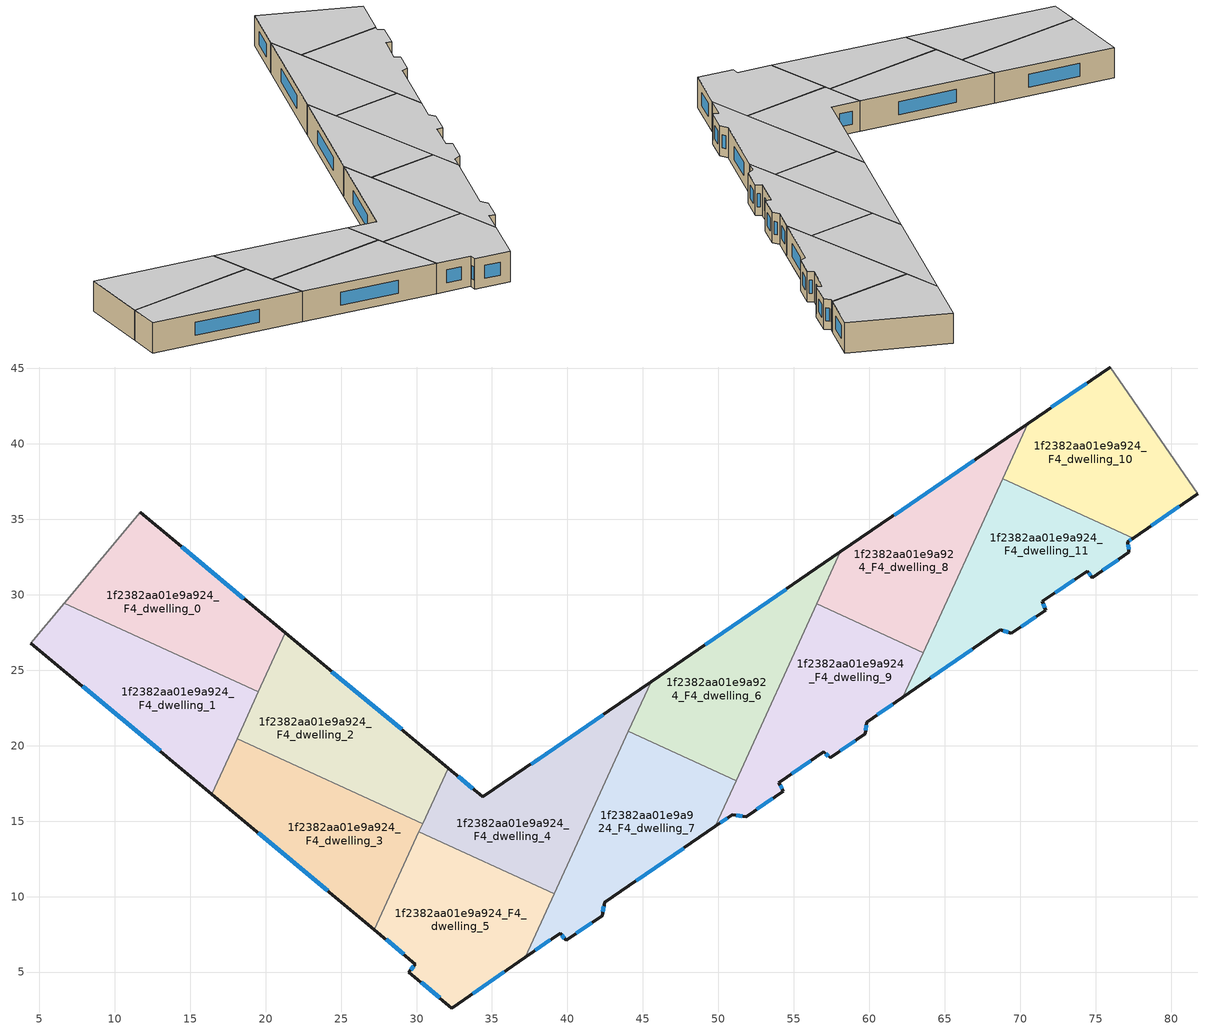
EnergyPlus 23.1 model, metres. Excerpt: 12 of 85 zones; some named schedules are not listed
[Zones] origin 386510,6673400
1f2382aa01e9a924_F4_dwelling_0
 floor to 1f2382aa01e9a924_F3_dwelling_0 (EU_floor_Construction): 21.31,27.47 19.52,23.56 6.65,29.44 11.69,35.45 z12
 wall outside (EU_wall_Construction): 21.31,27.47 11.69,35.45 z12:15
 wall to 1f2382aa01e9a924_F4_dwelling_1 (EU_wall_Construction): 6.65,29.44 19.52,23.56 z12:15
 wall adiabatic (EU_wall_Construction): 11.69,35.45 6.65,29.44 z12:15
 wall to 1f2382aa01e9a924_F4_dwelling_2 (EU_wall_Construction): 19.52,23.56 21.31,27.47 z12:15
 window (EU_Window_Construction): 18.56,29.75 14.44,33.17 z12.86:14.14
 ceiling to 1f2382aa01e9a924_F5_dwelling_0 (EU_floor_Construction): 19.52,23.56 21.31,27.47 11.69,35.45 6.65,29.44 z15
1f2382aa01e9a924_F4_dwelling_1
 floor to 1f2382aa01e9a924_F3_dwelling_1 (EU_floor_Construction): 19.52,23.56 16.43,16.8 4.45,26.8 6.65,29.44 z12
 wall outside (EU_wall_Construction): 4.45,26.8 16.43,16.8 z12:15
 wall adiabatic (EU_wall_Construction): 6.65,29.44 4.45,26.8 z12:15
 wall to 1f2382aa01e9a924_F4_dwelling_3 (EU_wall_Construction): 16.43,16.8 18.11,20.46 z12:15
 wall to 1f2382aa01e9a924_F4_dwelling_2 (EU_wall_Construction): 18.11,20.46 19.52,23.56 z12:15
 window (EU_Window_Construction): 7.87,23.94 13.01,19.66 z12.86:14.14
 ceiling to 1f2382aa01e9a924_F5_dwelling_1 (EU_floor_Construction): 16.43,16.8 19.52,23.56 6.65,29.44 4.45,26.8 z15
1f2382aa01e9a924_F4_dwelling_10
 floor to 1f2382aa01e9a924_F3_dwelling_10 (EU_floor_Construction): 75.97,45.09 81.75,36.7 77.47,33.74 68.83,37.68 70.51,41.34 z12
 wall outside (EU_wall_Construction): 77.47,33.74 81.75,36.7 / 75.97,45.09 70.51,41.34 z12:15
 wall to 1f2382aa01e9a924_F4_dwelling_11 (EU_wall_Construction): 68.83,37.68 77.47,33.74 z12:15
 wall adiabatic (EU_wall_Construction): 81.75,36.7 75.97,45.09 z12:15
 wall to 1f2382aa01e9a924_F4_dwelling_8 (EU_wall_Construction): 70.51,41.34 68.83,37.68 z12:15
 window (EU_Window_Construction): 78.69,34.59 80.53,35.85 / 74.41,44.02 72.07,42.41 z12.86:14.14
 ceiling to 1f2382aa01e9a924_F5_dwelling_10 (EU_floor_Construction): 81.75,36.7 75.97,45.09 70.51,41.34 68.83,37.68 77.47,33.74 z15
1f2382aa01e9a924_F4_dwelling_11
 floor to 1f2382aa01e9a924_F3_dwelling_11 (EU_floor_Construction): 77.47,33.74 77.12,33.5 77.19,32.81 74.78,31.13 74.42,31.57 71.47,29.57 71.69,28.98 69.41,27.45 68.67,27.67 62.23,23.22 68.83,37.68 z12
 wall outside (EU_wall_Construction): 62.23,23.22 68.67,27.67 69.41,27.45 71.69,28.98 71.47,29.57 74.42,31.57 74.78,31.13 77.19,32.81 77.12,33.5 77.47,33.74 z12:15
 wall to 1f2382aa01e9a924_F4_dwelling_9 (EU_wall_Construction): 63.57,26.17 62.23,23.22 z12:15
 wall to 1f2382aa01e9a924_F4_dwelling_8 (EU_wall_Construction): 68.83,37.68 63.57,26.17 z12:15
 window (EU_Window_Construction): 71.62,29.15 71.53,29.4 / 70.06,27.88 71.04,28.54 / 68.88,27.6 69.2,27.51 / 64.07,24.49 66.83,26.4 / 77.22,33.57 77.37,33.67 / 77.17,33.01 77.14,33.3 / 75.47,31.61 76.5,32.33 / 74.52,31.44 74.68,31.25 / 72.31,30.14 73.58,31 z12.86:14.14
 ceiling to 1f2382aa01e9a924_F5_dwelling_11 (EU_floor_Construction): 71.69,28.98 71.47,29.57 74.42,31.57 74.78,31.13 77.19,32.81 77.12,33.5 77.47,33.74 68.83,37.68 62.23,23.22 68.67,27.67 69.41,27.45 z15
1f2382aa01e9a924_F4_dwelling_2
 floor to 1f2382aa01e9a924_F3_dwelling_2 (EU_floor_Construction): 32.09,18.52 30.41,14.84 18.11,20.46 21.31,27.47 z12
 wall outside (EU_wall_Construction): 32.09,18.52 21.31,27.47 z12:15
 wall to 1f2382aa01e9a924_F4_dwelling_3 (EU_wall_Construction): 18.11,20.46 30.41,14.84 z12:15
 wall to 1f2382aa01e9a924_F4_dwelling_4 (EU_wall_Construction): 30.41,14.84 32.09,18.52 z12:15
 window (EU_Window_Construction): 29.01,21.08 24.39,24.91 z12.86:14.14
 ceiling to 1f2382aa01e9a924_F5_dwelling_2 (EU_floor_Construction): 30.41,14.84 32.09,18.52 21.31,27.47 18.11,20.46 z15
1f2382aa01e9a924_F4_dwelling_3
 floor to 1f2382aa01e9a924_F3_dwelling_3 (EU_floor_Construction): 30.41,14.84 27.2,7.82 16.43,16.8 18.11,20.46 z12
 wall outside (EU_wall_Construction): 16.43,16.8 27.2,7.82 z12:15
 wall to 1f2382aa01e9a924_F4_dwelling_5 (EU_wall_Construction): 27.2,7.82 30.16,14.3 z12:15
 wall to 1f2382aa01e9a924_F4_dwelling_4 (EU_wall_Construction): 30.16,14.3 30.41,14.84 z12:15
 window (EU_Window_Construction): 19.51,14.23 24.12,10.38 z12.86:14.14
 ceiling to 1f2382aa01e9a924_F5_dwelling_3 (EU_floor_Construction): 27.2,7.82 30.41,14.84 18.11,20.46 16.43,16.8 z15
1f2382aa01e9a924_F4_dwelling_4
 floor to 1f2382aa01e9a924_F3_dwelling_4 (EU_floor_Construction): 45.54,24.24 39.14,10.21 30.16,14.3 32.09,18.52 34.4,16.6 z12
 wall outside (EU_wall_Construction): 45.54,24.24 34.4,16.6 32.09,18.52 z12:15
 wall to 1f2382aa01e9a924_F4_dwelling_5 (EU_wall_Construction): 30.16,14.3 39.14,10.21 z12:15
 wall to 1f2382aa01e9a924_F4_dwelling_7 (EU_wall_Construction): 39.14,10.21 44.04,20.94 z12:15
 wall to 1f2382aa01e9a924_F4_dwelling_6 (EU_wall_Construction): 44.04,20.94 45.54,24.24 z12:15
 window (EU_Window_Construction): 33.74,17.15 32.75,17.97 / 42.36,22.05 37.58,18.78 z12.86:14.14
 ceiling to 1f2382aa01e9a924_F5_dwelling_4 (EU_floor_Construction): 39.14,10.21 45.54,24.24 34.4,16.6 32.09,18.52 30.16,14.3 z15
1f2382aa01e9a924_F4_dwelling_5
 floor to 1f2382aa01e9a924_F3_dwelling_5 (EU_floor_Construction): 39.14,10.21 37.21,5.98 32.34,2.62 29.48,4.99 29.93,5.54 27.2,7.82 30.16,14.3 z12
 wall outside (EU_wall_Construction): 27.2,7.82 29.93,5.54 29.48,4.99 32.34,2.62 37.21,5.98 z12:15
 wall to 1f2382aa01e9a924_F4_dwelling_7 (EU_wall_Construction): 37.21,5.98 39.14,10.2 z12:15
 window (EU_Window_Construction): 33.73,3.58 35.82,5.02 / 30.3,4.31 31.53,3.3 / 29.8,5.38 29.61,5.15 / 27.98,7.16 29.15,6.19 z12.86:14.14
 ceiling to 1f2382aa01e9a924_F5_dwelling_5 (EU_floor_Construction): 37.21,5.98 39.14,10.21 30.16,14.3 27.2,7.82 29.93,5.54 29.48,4.99 32.34,2.62 z15
1f2382aa01e9a924_F4_dwelling_6
 floor to 1f2382aa01e9a924_F3_dwelling_6 (EU_floor_Construction): 58.09,32.83 51.17,17.69 44.04,20.94 45.54,24.24 z12
 wall outside (EU_wall_Construction): 58.09,32.83 45.54,24.24 z12:15
 wall to 1f2382aa01e9a924_F4_dwelling_7 (EU_wall_Construction): 44.04,20.94 51.17,17.69 z12:15
 wall to 1f2382aa01e9a924_F4_dwelling_9 (EU_wall_Construction): 51.17,17.69 56.51,29.39 z12:15
 wall to 1f2382aa01e9a924_F4_dwelling_8 (EU_wall_Construction): 56.51,29.39 58.09,32.83 z12:15
 window (EU_Window_Construction): 54.5,30.38 49.13,26.69 z12.86:14.14
 ceiling to 1f2382aa01e9a924_F5_dwelling_6 (EU_floor_Construction): 51.17,17.69 58.09,32.83 45.54,24.24 44.04,20.94 z15
1f2382aa01e9a924_F4_dwelling_7
 floor to 1f2382aa01e9a924_F3_dwelling_7 (EU_floor_Construction): 51.17,17.69 49.79,14.66 42.45,9.61 42.29,8.74 39.91,7.1 39.53,7.59 37.21,5.98 44.04,20.94 z12
 wall outside (EU_wall_Construction): 37.21,5.98 39.53,7.59 39.91,7.1 42.29,8.74 42.45,9.61 49.79,14.66 z12:15
 wall to 1f2382aa01e9a924_F4_dwelling_9 (EU_wall_Construction): 49.79,14.66 51.17,17.69 z12:15
 window (EU_Window_Construction): 37.87,6.44 38.87,7.13 / 44.55,11.05 47.69,13.22 / 42.34,8.99 42.41,9.36 / 40.59,7.57 41.61,8.27 / 39.64,7.45 39.8,7.24 z12.86:14.14
 ceiling to 1f2382aa01e9a924_F5_dwelling_7 (EU_floor_Construction): 49.79,14.66 51.17,17.69 44.04,20.94 37.21,5.98 39.53,7.59 39.91,7.1 42.29,8.74 42.45,9.61 z15
1f2382aa01e9a924_F4_dwelling_8
 floor to 1f2382aa01e9a924_F3_dwelling_8 (EU_floor_Construction): 70.51,41.34 63.57,26.17 56.51,29.39 58.09,32.83 z12
 wall outside (EU_wall_Construction): 70.51,41.34 58.09,32.83 z12:15
 wall to 1f2382aa01e9a924_F4_dwelling_9 (EU_wall_Construction): 56.51,29.39 63.57,26.17 z12:15
 window (EU_Window_Construction): 66.96,38.91 61.63,35.26 z12.86:14.14
 ceiling to 1f2382aa01e9a924_F5_dwelling_8 (EU_floor_Construction): 63.57,26.17 70.51,41.34 58.09,32.83 56.51,29.39 z15
1f2382aa01e9a924_F4_dwelling_9
 floor to 1f2382aa01e9a924_F3_dwelling_9 (EU_floor_Construction): 63.57,26.17 62.23,23.22 59.82,21.56 59.72,20.79 57.42,19.2 56.98,19.59 54.01,17.55 54.3,17 51.85,15.3 50.91,15.43 49.79,14.66 56.51,29.39 z12
 wall outside (EU_wall_Construction): 49.79,14.66 50.91,15.43 51.85,15.3 54.3,17 54.01,17.55 56.98,19.59 57.42,19.2 59.72,20.79 59.82,21.56 62.23,23.22 z12:15
 window (EU_Window_Construction): 54.86,18.14 56.13,19.01 / 54.22,17.15 54.09,17.39 / 52.55,15.78 53.6,16.51 / 51.18,15.39 51.58,15.33 / 50.11,14.88 50.59,15.21 / 60.51,22.03 61.54,22.75 / 59.75,21.01 59.79,21.34 / 58.08,19.65 59.06,20.34 / 57.1,19.48 57.29,19.31 z12.86:14.14
 ceiling to 1f2382aa01e9a924_F5_dwelling_9 (EU_floor_Construction): 59.72,20.79 59.82,21.56 62.23,23.22 63.57,26.17 56.51,29.39 49.79,14.66 50.91,15.43 51.85,15.3 54.3,17 54.01,17.55 56.98,19.59 57.42,19.2 z15
[Building]
EU S2 Campaign: North Axis=0; Terrain=City; Solar Distribution=FullExterior
[Site:Location]
Helsinki-Vantaa.AP: Latitude=60.317; Longitude=24.963; Time Zone=2; Elevation=54.6
[SizingPeriod:WeatherFileDays]
AnnualSizingPeriod: Begin Month=1; Begin Day of Month=1; End Month=12; End Day of Month=31; Day of Week for Start Day=Monday; Use Weather File Daylight Saving Period=No; Use Weather File Rain and Snow Indicators=No
[MATERIAL]
EU_InternalMass_Material: Roughness=MediumRough; Thickness=0.1; Conductivity=1; Density=1800; Specific Heat=900; Thermal Absorptance=0.9; Solar Absorptance=0.7; Visible Absorptance=0.7
[MATERIAL:NOMASS] Roughness=MediumRough; Thermal Absorptance=0.9; Solar Absorptance=0.7; Visible Absorptance=0.7
Name | Thermal Resistance
EU_wall_NoMass | 2.6932
EU_floor_NoMass | 2.22482
[WINDOWMATERIAL:SIMPLEGLAZINGSYSTEM]
EU_Window_SimpleGlazing: UFactor=2.14966; Solar Heat Gain Coefficient=0.7; Visible Transmittance=0.7
[CONSTRUCTION]
EU_wall_Construction: EU_wall_NoMass
EU_floor_Construction: EU_floor_NoMass
EU_Window_Construction: EU_Window_SimpleGlazing
EU_InternalMass_Construction: EU_InternalMass_Material
[ZONE] Type=1; Multiplier=1; Ceiling Height=autocalculate; Floor Area=autocalculate; Part of Total Floor Area=Yes
Name | Volume
1f2382aa01e9a924_F4_dwelling_0 | 238.283
1f2382aa01e9a924_F4_dwelling_1; 1f2382aa01e9a924_F4_dwelling_11 | 238.305
1f2382aa01e9a924_F4_dwelling_10 | 238.3
1f2382aa01e9a924_F4_dwelling_2 | 238.279
1f2382aa01e9a924_F4_dwelling_3 | 238.318
1f2382aa01e9a924_F4_dwelling_4 | 238.287
1f2382aa01e9a924_F4_dwelling_5 | 238.301
1f2382aa01e9a924_F4_dwelling_6 | 238.334
1f2382aa01e9a924_F4_dwelling_7 | 238.307
1f2382aa01e9a924_F4_dwelling_8 | 238.291
1f2382aa01e9a924_F4_dwelling_9 | 238.308
[INTERNALMASS] Construction=EU_InternalMass_Construction
Name | Zone or ZoneList | Surface Area
1f2382aa01e9a924_F4_dwelling_0_EU_InternalMass | 1f2382aa01e9a924_F4_dwelling_0 | 79.4276
1f2382aa01e9a924_F4_dwelling_1_EU_InternalMass | 1f2382aa01e9a924_F4_dwelling_1 | 79.4347
1f2382aa01e9a924_F4_dwelling_2_EU_InternalMass | 1f2382aa01e9a924_F4_dwelling_2 | 79.4263
1f2382aa01e9a924_F4_dwelling_3_EU_InternalMass | 1f2382aa01e9a924_F4_dwelling_3 | 79.4393
1f2382aa01e9a924_F4_dwelling_4_EU_InternalMass | 1f2382aa01e9a924_F4_dwelling_4 | 79.4286
1f2382aa01e9a924_F4_dwelling_5_EU_InternalMass | 1f2382aa01e9a924_F4_dwelling_5 | 79.4338
1f2382aa01e9a924_F4_dwelling_6_EU_InternalMass | 1f2382aa01e9a924_F4_dwelling_6 | 79.4444
1f2382aa01e9a924_F4_dwelling_7_EU_InternalMass | 1f2382aa01e9a924_F4_dwelling_7 | 79.436
1f2382aa01e9a924_F4_dwelling_8_EU_InternalMass | 1f2382aa01e9a924_F4_dwelling_8 | 79.431
1f2382aa01e9a924_F4_dwelling_9_EU_InternalMass | 1f2382aa01e9a924_F4_dwelling_9 | 79.4356
1f2382aa01e9a924_F4_dwelling_10_EU_InternalMass | 1f2382aa01e9a924_F4_dwelling_10 | 79.4332
1f2382aa01e9a924_F4_dwelling_11_EU_InternalMass | 1f2382aa01e9a924_F4_dwelling_11 | 79.4351
[OTHEREQUIPMENT] Fuel Type=Electricity; Design Level Calculation Method=Watts/Area; Power per Zone Floor Area=1; Fraction Latent=0; Fraction Radiant=0; Fraction Lost=0; Carbon Dioxide Generation Rate=0; EndUse Subcategory=EU_Step8_InternalGains
Name | Zone or ZoneList or Space or SpaceList | Schedule
EU_Step8_InternalGain_1f2382aa01e9a924_F4_dwelling_0_f000 | 1f2382aa01e9a924_F4_dwelling_0 | EU_Step8_GainSchedule_1f2382aa01e9a924_F4_dwelling_0_f000
EU_Step8_InternalGain_1f2382aa01e9a924_F4_dwelling_1_f000 | 1f2382aa01e9a924_F4_dwelling_1 | EU_Step8_GainSchedule_1f2382aa01e9a924_F4_dwelling_1_f000
EU_Step8_InternalGain_1f2382aa01e9a924_F4_dwelling_2_f000 | 1f2382aa01e9a924_F4_dwelling_2 | EU_Step8_GainSchedule_1f2382aa01e9a924_F4_dwelling_2_f000
EU_Step8_InternalGain_1f2382aa01e9a924_F4_dwelling_3_f000 | 1f2382aa01e9a924_F4_dwelling_3 | EU_Step8_GainSchedule_1f2382aa01e9a924_F4_dwelling_3_f000
EU_Step8_InternalGain_1f2382aa01e9a924_F4_dwelling_4_f000 | 1f2382aa01e9a924_F4_dwelling_4 | EU_Step8_GainSchedule_1f2382aa01e9a924_F4_dwelling_4_f000
EU_Step8_InternalGain_1f2382aa01e9a924_F4_dwelling_5_f000 | 1f2382aa01e9a924_F4_dwelling_5 | EU_Step8_GainSchedule_1f2382aa01e9a924_F4_dwelling_5_f000
EU_Step8_InternalGain_1f2382aa01e9a924_F4_dwelling_6_f000 | 1f2382aa01e9a924_F4_dwelling_6 | EU_Step8_GainSchedule_1f2382aa01e9a924_F4_dwelling_6_f000
EU_Step8_InternalGain_1f2382aa01e9a924_F4_dwelling_7_f000 | 1f2382aa01e9a924_F4_dwelling_7 | EU_Step8_GainSchedule_1f2382aa01e9a924_F4_dwelling_7_f000
EU_Step8_InternalGain_1f2382aa01e9a924_F4_dwelling_8_f000 | 1f2382aa01e9a924_F4_dwelling_8 | EU_Step8_GainSchedule_1f2382aa01e9a924_F4_dwelling_8_f000
EU_Step8_InternalGain_1f2382aa01e9a924_F4_dwelling_9_f000 | 1f2382aa01e9a924_F4_dwelling_9 | EU_Step8_GainSchedule_1f2382aa01e9a924_F4_dwelling_9_f000
EU_Step8_InternalGain_1f2382aa01e9a924_F4_dwelling_10_f000 | 1f2382aa01e9a924_F4_dwelling_10 | EU_Step8_GainSchedule_1f2382aa01e9a924_F4_dwelling_10_f000
EU_Step8_InternalGain_1f2382aa01e9a924_F4_dwelling_11_f000 | 1f2382aa01e9a924_F4_dwelling_11 | EU_Step8_GainSchedule_1f2382aa01e9a924_F4_dwelling_11_f000
[ZONEVENTILATION:DESIGNFLOWRATE] Schedule=EU_AlwaysOn; Design Flow Rate Calculation Method=AirChanges/Hour; Air Changes per Hour=0.586271; Ventilation Type=Natural; Fan Pressure Rise=0; Fan Total Efficiency=1; Constant Term Coefficient=1; Temperature Term Coefficient=0; Velocity Term Coefficient=0; Velocity Squared Term Coefficient=0; Minimum Indoor Temperature=-100; Maximum Indoor Temperature=100; Delta Temperature=-100; Minimum Outdoor Temperature=-100; Maximum Outdoor Temperature=100; Maximum Wind Speed=40
Name | Zone or ZoneList or Space or SpaceList
EU_ConstantAir_1f2382aa01e9a924_F4_dwelling_0 | 1f2382aa01e9a924_F4_dwelling_0
EU_ConstantAir_1f2382aa01e9a924_F4_dwelling_1 | 1f2382aa01e9a924_F4_dwelling_1
EU_ConstantAir_1f2382aa01e9a924_F4_dwelling_2 | 1f2382aa01e9a924_F4_dwelling_2
EU_ConstantAir_1f2382aa01e9a924_F4_dwelling_3 | 1f2382aa01e9a924_F4_dwelling_3
EU_ConstantAir_1f2382aa01e9a924_F4_dwelling_4 | 1f2382aa01e9a924_F4_dwelling_4
EU_ConstantAir_1f2382aa01e9a924_F4_dwelling_5 | 1f2382aa01e9a924_F4_dwelling_5
EU_ConstantAir_1f2382aa01e9a924_F4_dwelling_6 | 1f2382aa01e9a924_F4_dwelling_6
EU_ConstantAir_1f2382aa01e9a924_F4_dwelling_7 | 1f2382aa01e9a924_F4_dwelling_7
EU_ConstantAir_1f2382aa01e9a924_F4_dwelling_8 | 1f2382aa01e9a924_F4_dwelling_8
EU_ConstantAir_1f2382aa01e9a924_F4_dwelling_9 | 1f2382aa01e9a924_F4_dwelling_9
EU_ConstantAir_1f2382aa01e9a924_F4_dwelling_10 | 1f2382aa01e9a924_F4_dwelling_10
EU_ConstantAir_1f2382aa01e9a924_F4_dwelling_11 | 1f2382aa01e9a924_F4_dwelling_11
[HVACTEMPLATE:ZONE:IDEALLOADSAIRSYSTEM] System Availability Schedule=EU_AlwaysOn; Maximum Heating Supply Air Temperature=50; Minimum Cooling Supply Air Temperature=13; Maximum Heating Supply Air Humidity Ratio=0.0156; Minimum Cooling Supply Air Humidity Ratio=0.0077; Heating Limit=NoLimit; Cooling Limit=NoLimit; Heating Availability Schedule=EU_AlwaysOn; Cooling Availability Schedule=EU_CoolingOff; Dehumidification Control Type=ConstantSensibleHeatRatio; Cooling Sensible Heat Ratio=0.7; Dehumidification Setpoint=60; Humidification Control Type=None; Humidification Setpoint=30; Outdoor Air Method=None; Outdoor Air Flow Rate per Person=0.00944; Outdoor Air Flow Rate per Zone Floor Area=0; Outdoor Air Flow Rate per Zone=0; Demand Controlled Ventilation Type=None; Outdoor Air Economizer Type=NoEconomizer; Heat Recovery Type=None; Sensible Heat Recovery Effectiveness=0.7; Latent Heat Recovery Effectiveness=0.65
Name | Template Thermostat
1f2382aa01e9a924_F4_dwelling_0 | EU_HeatOnly_1f2382aa01e9a924_F4_dwelling_0
1f2382aa01e9a924_F4_dwelling_1 | EU_HeatOnly_1f2382aa01e9a924_F4_dwelling_1
1f2382aa01e9a924_F4_dwelling_2 | EU_HeatOnly_1f2382aa01e9a924_F4_dwelling_2
1f2382aa01e9a924_F4_dwelling_3 | EU_HeatOnly_1f2382aa01e9a924_F4_dwelling_3
1f2382aa01e9a924_F4_dwelling_4 | EU_HeatOnly_1f2382aa01e9a924_F4_dwelling_4
1f2382aa01e9a924_F4_dwelling_5 | EU_HeatOnly_1f2382aa01e9a924_F4_dwelling_5
1f2382aa01e9a924_F4_dwelling_6 | EU_HeatOnly_1f2382aa01e9a924_F4_dwelling_6
1f2382aa01e9a924_F4_dwelling_7 | EU_HeatOnly_1f2382aa01e9a924_F4_dwelling_7
1f2382aa01e9a924_F4_dwelling_8 | EU_HeatOnly_1f2382aa01e9a924_F4_dwelling_8
1f2382aa01e9a924_F4_dwelling_9 | EU_HeatOnly_1f2382aa01e9a924_F4_dwelling_9
1f2382aa01e9a924_F4_dwelling_10 | EU_HeatOnly_1f2382aa01e9a924_F4_dwelling_10
1f2382aa01e9a924_F4_dwelling_11 | EU_HeatOnly_1f2382aa01e9a924_F4_dwelling_11
[SIZING:ZONE] Zone Cooling Design Supply Air Temperature Input Method=SupplyAirTemperature; Zone Cooling Design Supply Air Temperature=13; Zone Heating Design Supply Air Temperature Input Method=SupplyAirTemperature; Zone Heating Design Supply Air Temperature=50; Zone Cooling Design Supply Air Humidity Ratio=0.008; Zone Heating Design Supply Air Humidity Ratio=0.008; Cooling Design Air Flow Method=DesignDay; Cooling Design Air Flow Rate=0; Cooling Minimum Air Flow per Zone Floor Area=0.000762; Cooling Minimum Air Flow=0; Cooling Minimum Air Flow Fraction=0.2; Heating Design Air Flow Method=DesignDay; Heating Design Air Flow Rate=0; Heating Maximum Air Flow per Zone Floor Area=0.002032; Heating Maximum Air Flow=0.141576; Heating Maximum Air Flow Fraction=0.3; Account for Dedicated Outdoor Air System=No; Dedicated Outdoor Air System Control Strategy=NeutralSupplyAir; Dedicated Outdoor Air Low Setpoint Temperature for Design=autosize; Dedicated Outdoor Air High Setpoint Temperature for Design=autosize; Zone Load Sizing Method=Sensible Load Only No Latent Load; Zone Latent Cooling Design Supply Air Humidity Ratio Input Method=HumidityRatioDifference; Zone Cooling Design Supply Air Humidity Ratio Difference=0.005; Zone Latent Heating Design Supply Air Humidity Ratio Input Method=HumidityRatioDifference; Zone Humidification Design Supply Air Humidity Ratio Difference=0.005
1f2382aa01e9a924_F4_dwelling_0; 1f2382aa01e9a924_F4_dwelling_1; 1f2382aa01e9a924_F4_dwelling_2; 1f2382aa01e9a924_F4_dwelling_3; 1f2382aa01e9a924_F4_dwelling_4
